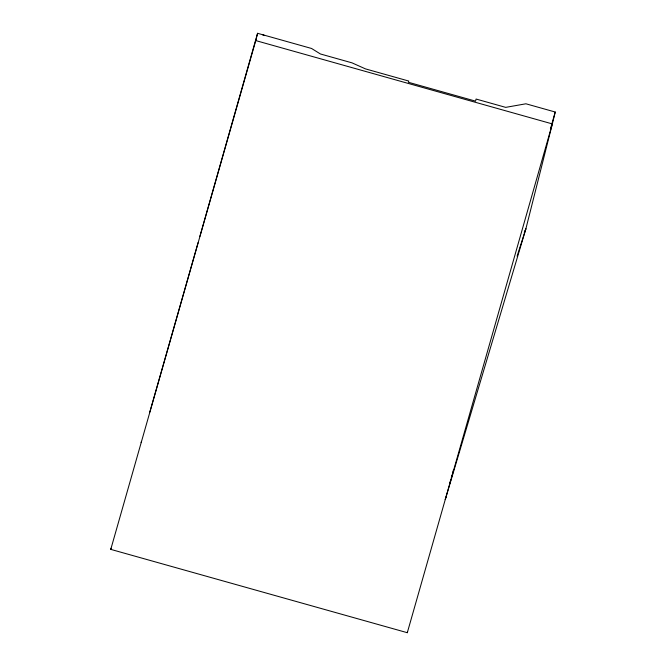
<?xml version="1.0" encoding="UTF-8"?>
<svg xmlns="http://www.w3.org/2000/svg" width="666" height="666" viewBox="0 0 666 666"><rect width="100%" height="100%" fill="white"/><g stroke="black" fill="none" stroke-linecap="round" stroke-linejoin="round"><path stroke-width="1" d="M199.858 236.472L257.575 33.3L311.571 48.476L320.413 53.971L351.989 62.845L365.484 68.889L408.733 81.044L408.433 82.284L475.566 101.149L476.082 99.043L505.702 107.368L525.924 103.788L555.236 112.03L552.339 123.918L407.301 632.7L110.764 549.375L111.039 548.26M141.159 442.607L141.458 441.367M257.575 33.3L255.794 40.593L552.339 123.918L525.899 228.729L445.254 499.567L445.829 497.211M407.301 632.7L407.575 631.584M149.783 412.146L198.143 242.516M449.816 483.208L450.815 479.545M451.315 477.713L452.056 474.966M110.764 549.375L256.069 39.469M550.424 128.913L551.273 125.932M551.839 123.951L555.236 112.03M452.589 473.085L453.421 470.163M517.091 256.202L525.899 228.729L524.275 232.501M262.737 34.94A1.432 1.357 13.7 0 1 264.335 35.614"/></g></svg>
